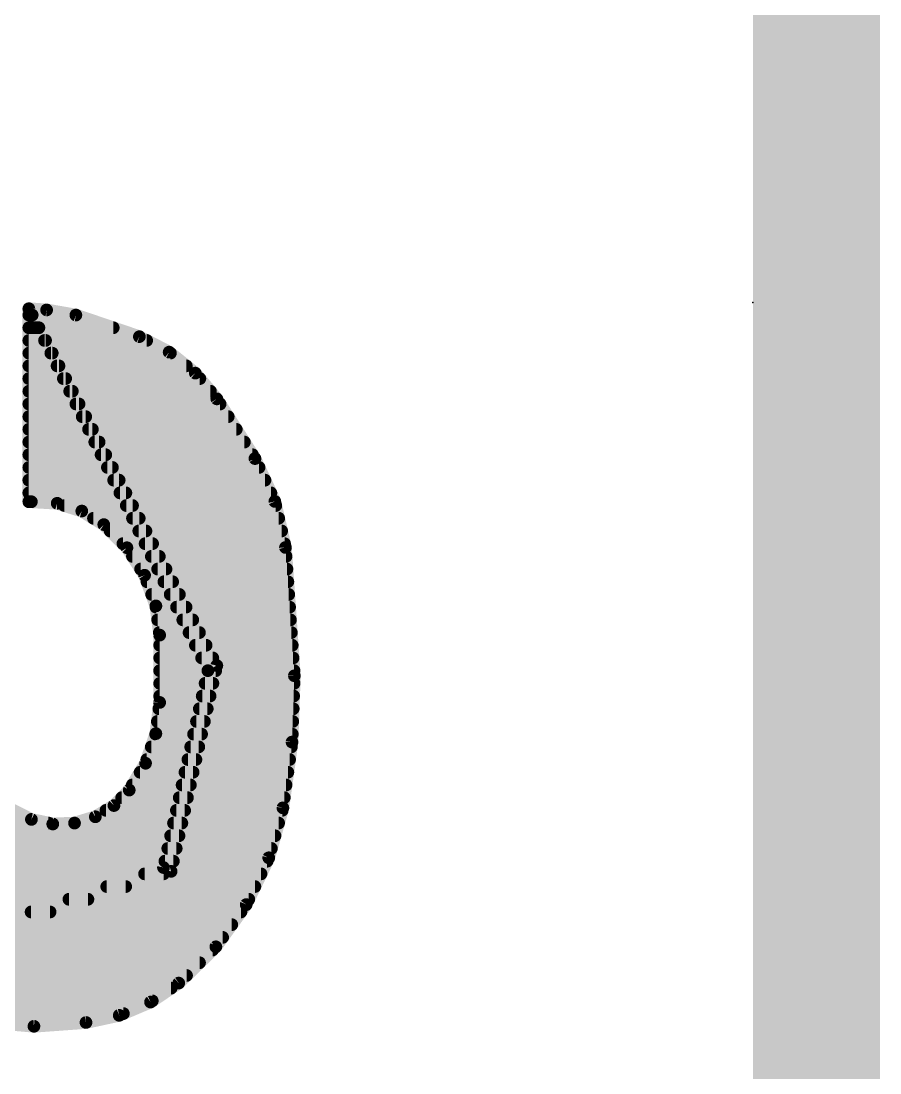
# Model space of a CAD drawing. Extents: x -3.8 to 20.4, y -21.6 to 37.
# Drawn here: x 6.03 to 7.747, y 28.177 to 30.281 of the extents above; entities that cross this region are included whole.
import ezdxf

# ---------------------------------------------------------------- set-up
doc = ezdxf.new("R2010")
doc.units = 0
for name, color, linetype in [('1', 12, 'CONTINUOUS'), ('22', 40, 'CONTINUOUS'), ('24', 53, 'CONTINUOUS')]:
    doc.layers.add(name, color=color, linetype=linetype)

msp = doc.modelspace()

# ---------------------------------------------------------------- linework, layer by layer
at = {"layer": '1', "const_width": 0.254}
msp.add_lwpolyline([(7.62, 25.273), (7.62, 33.02)], dxfattribs=at)
at = {"layer": '22', "const_width": 0.0254}
for points in [[(6.0452, 29.7053), (6.0808, 29.7028)], [(6.4033, 28.9814), (6.0452, 29.7053)], [(6.0452, 29.3192), (6.0452, 29.7053)], [(6.0452, 29.7053), (6.4211, 28.9916)], [(6.0452, 29.6926), (6.0519, 29.6926)], [(6.0515, 29.6926), (6.1392, 29.6926)], [(6.0808, 29.7028), (6.1392, 29.6926)], [(6.1392, 29.6926), (6.2662, 29.6494)], [(6.0452, 29.6672), (6.0653, 29.6672)], [(6.064, 29.6672), (6.2139, 29.6672)], [(6.0452, 29.6418), (6.0786, 29.6418)], [(6.0766, 29.6418), (6.2808, 29.6418)], [(6.2662, 29.6494), (6.3257, 29.6185)], [(6.0452, 29.6164), (6.092, 29.6164)], [(6.0892, 29.6164), (6.3283, 29.6164)], [(6.3257, 29.6185), (6.3781, 29.5765)], [(6.0452, 29.591), (6.1054, 29.591)], [(6.1017, 29.591), (6.36, 29.591)], [(6.3781, 29.5765), (6.4211, 29.525)], [(6.0452, 29.5656), (6.1188, 29.5656)], [(6.1143, 29.5656), (6.3871, 29.5656)], [(6.0452, 29.5402), (6.1322, 29.5402)], [(6.1269, 29.5402), (6.4084, 29.5402)], [(6.4211, 29.525), (6.4973, 29.4056)], [(6.0452, 29.5148), (6.1455, 29.5148)], [(6.1394, 29.5148), (6.4276, 29.5148)], [(6.0452, 29.4894), (6.1589, 29.4894)], [(6.152, 29.4894), (6.4438, 29.4894)], [(6.0452, 29.464), (6.1723, 29.464)], [(6.1646, 29.464), (6.46, 29.464)], [(6.0452, 29.4386), (6.1857, 29.4386)], [(6.1771, 29.4386), (6.4762, 29.4386)], [(6.0452, 29.4132), (6.199, 29.4132)], [(6.1897, 29.4132), (6.4924, 29.4132)], [(6.4973, 29.4056), (6.5371, 29.3199)], [(6.0452, 29.3878), (6.2124, 29.3878)], [(6.2023, 29.3878), (6.5056, 29.3878)], [(6.0452, 29.3624), (6.2258, 29.3624)], [(6.2148, 29.3624), (6.5173, 29.3624)], [(6.0452, 29.337), (6.2392, 29.337)], [(6.2274, 29.337), (6.5291, 29.337)], [(6.0503, 29.3192), (6.0452, 29.3192)], [(6.1019, 29.3162), (6.0503, 29.3192)], [(6.1511, 29.3006), (6.1019, 29.3162)], [(6.5371, 29.3199), (6.5583, 29.2278)], [(6.1164, 29.3116), (6.2526, 29.3116)], [(6.1951, 29.2735), (6.1511, 29.3006)], [(6.24, 29.3116), (6.539, 29.3116)], [(6.1745, 29.2862), (6.2659, 29.2862)], [(6.2414, 29.2273), (6.1951, 29.2735)], [(6.2525, 29.2862), (6.5448, 29.2862)], [(6.2078, 29.2608), (6.2793, 29.2608)], [(6.2651, 29.2608), (6.5507, 29.2608)], [(6.2333, 29.2354), (6.2927, 29.2354)], [(6.2777, 29.2354), (6.5565, 29.2354)], [(6.2766, 29.1723), (6.2414, 29.2273)], [(6.2524, 29.21), (6.3061, 29.21)], [(6.2902, 29.21), (6.5595, 29.21)], [(6.5583, 29.2278), (6.5761, 28.9712)], [(6.2687, 29.1846), (6.3194, 29.1846)], [(6.2992, 29.1109), (6.2766, 29.1723)], [(6.3028, 29.1846), (6.5613, 29.1846)], [(6.2814, 29.1592), (6.3328, 29.1592)], [(6.3153, 29.1592), (6.5631, 29.1592)], [(6.2908, 29.1338), (6.3462, 29.1338)], [(6.3279, 29.1338), (6.5648, 29.1338)], [(6.3068, 29.0525), (6.2992, 29.1109)], [(6.2995, 29.1084), (6.3596, 29.1084)], [(6.3405, 29.1084), (6.5666, 29.1084)], [(6.3028, 29.083), (6.373, 29.083)], [(6.353, 29.083), (6.5683, 29.083)], [(6.3061, 29.0576), (6.3863, 29.0576)], [(6.3068, 28.9179), (6.3068, 29.0525)], [(6.3656, 29.0576), (6.5701, 29.0576)], [(6.3068, 29.0322), (6.3997, 29.0322)], [(6.3782, 29.0322), (6.5719, 29.0322)], [(6.3068, 29.0068), (6.4131, 29.0068)], [(6.3907, 29.0068), (6.5736, 29.0068)], [(6.3068, 28.9814), (6.4188, 28.9814)], [(6.3144, 28.5877), (6.4033, 28.9814)], [(6.4211, 28.9916), (6.3297, 28.5801)], [(6.4033, 28.9814), (6.5754, 28.9814)], [(6.3068, 28.956), (6.4132, 28.956)], [(6.3976, 28.956), (6.5756, 28.956)], [(6.5761, 28.9712), (6.5714, 28.8386)], [(6.2992, 28.8556), (6.3068, 28.9179)], [(6.3068, 28.9306), (6.4076, 28.9306)], [(6.3918, 28.9306), (6.5747, 28.9306)], [(6.3052, 28.9052), (6.4019, 28.9052)], [(6.3861, 28.9052), (6.5738, 28.9052)], [(6.3021, 28.8798), (6.3963, 28.8798)], [(6.3804, 28.8798), (6.5729, 28.8798)], [(6.2786, 28.7962), (6.2992, 28.8556)], [(6.2988, 28.8544), (6.3906, 28.8544)], [(6.3746, 28.8544), (6.572, 28.8544)], [(6.5714, 28.8386), (6.5532, 28.7071)], [(6.29, 28.829), (6.385, 28.829)], [(6.3689, 28.829), (6.5701, 28.829)], [(6.2459, 28.7426), (6.2786, 28.7962)], [(6.2811, 28.8036), (6.3793, 28.8036)], [(6.3632, 28.8036), (6.5666, 28.8036)], [(6.2676, 28.7782), (6.3737, 28.7782)], [(6.3574, 28.7782), (6.5631, 28.7782)], [(6.2521, 28.7528), (6.3681, 28.7528)], [(6.3517, 28.7528), (6.5595, 28.7528)], [(6.2154, 28.7117), (6.2459, 28.7426)], [(6.2309, 28.7274), (6.3624, 28.7274)], [(6.3459, 28.7274), (6.556, 28.7274)], [(6.1782, 28.6892), (6.2154, 28.7117)], [(6.5532, 28.7071), (6.525, 28.6071)], [(6.0114, 28.7034), (6.0504, 28.6839)], [(6.0504, 28.6839), (6.093, 28.6748)], [(6.1366, 28.6766), (6.1782, 28.6892)], [(6.1994, 28.702), (6.3568, 28.702)], [(6.3402, 28.702), (6.5518, 28.702)], [(5.8506, 28.6766), (6.0844, 28.6766)], [(6.093, 28.6748), (6.1366, 28.6766)], [(6.1366, 28.6766), (6.3511, 28.6766)], [(6.3345, 28.6766), (6.5446, 28.6766)], [(5.8654, 28.6512), (6.3455, 28.6512)], [(6.3287, 28.6512), (6.5374, 28.6512)], [(5.8802, 28.6258), (6.3399, 28.6258)], [(6.323, 28.6258), (6.5302, 28.6258)], [(5.8949, 28.6004), (6.3342, 28.6004)], [(6.3173, 28.6004), (6.5217, 28.6004)], [(6.525, 28.6071), (6.4798, 28.5136)], [(5.9893, 28.4785), (6.3144, 28.5877)], [(6.3297, 28.5801), (5.9969, 28.4683)], [(5.9097, 28.575), (6.3145, 28.575)], [(6.2766, 28.575), (6.5095, 28.575)], [(5.9245, 28.5496), (6.2389, 28.5496)], [(6.201, 28.5496), (6.4972, 28.5496)], [(5.9392, 28.5242), (6.1633, 28.5242)], [(6.1254, 28.5242), (6.485, 28.5242)], [(5.954, 28.4988), (6.0877, 28.4988)], [(6.0497, 28.4988), (6.4692, 28.4988)], [(6.4798, 28.5136), (6.4192, 28.4292)], [(5.7051, 28.4734), (6.451, 28.4734)], [(5.7188, 28.448), (6.4327, 28.448)], [(5.736, 28.4226), (6.4125, 28.4226)], [(6.4192, 28.4292), (6.3449, 28.3566)], [(5.7547, 28.3972), (6.3865, 28.3972)], [(5.7734, 28.3718), (6.3605, 28.3718)], [(5.8001, 28.3464), (6.3297, 28.3464)], [(6.3449, 28.3566), (6.2885, 28.3187)], [(5.8372, 28.321), (6.292, 28.321)], [(6.2885, 28.3187), (6.2259, 28.2921)], [(5.9025, 28.2956), (6.2342, 28.2956)], [(6.2259, 28.2921), (6.1595, 28.2778)], [(6.0554, 28.2702), (5.9499, 28.2796)], [(6.1595, 28.2778), (6.0554, 28.2702)]]:
    msp.add_lwpolyline(points, dxfattribs=at)
at = {"layer": '22', "const_width": 0.0127}
for points in [[(6.0456, 29.7116, 1), (6.0448, 29.699)], [(6.0509, 29.7081, 1), (6.0395, 29.7025)], [(6.0516, 29.7053, 1), (6.0389, 29.7053)], [(6.0508, 29.7083, 1), (6.0396, 29.7023)], [(6.0452, 29.699, 1), (6.0452, 29.6863)], [(6.0515, 29.699, 1), (6.0515, 29.6863)], [(6.0519, 29.6863, 1), (6.0519, 29.699)], [(6.0819, 29.7091, 1), (6.0797, 29.6965)], [(6.0804, 29.6965, 1), (6.0812, 29.7091)], [(6.1412, 29.6986, 1), (6.1372, 29.6866)], [(6.1381, 29.6863, 1), (6.1403, 29.6989)], [(6.1392, 29.6863, 1), (6.1392, 29.699)], [(6.0452, 29.6736, 1), (6.0452, 29.6608)], [(6.064, 29.6736, 1), (6.064, 29.6608)], [(6.0653, 29.6608, 1), (6.0653, 29.6736)], [(6.2139, 29.6608, 1), (6.2139, 29.6736)], [(6.0452, 29.6482, 1), (6.0452, 29.6354)], [(6.0766, 29.6482, 1), (6.0766, 29.6354)], [(6.0786, 29.6354, 1), (6.0786, 29.6482)], [(6.2691, 29.655, 1), (6.2633, 29.6438)], [(6.2642, 29.6434, 1), (6.2682, 29.6554)], [(6.2808, 29.6354, 1), (6.2808, 29.6482)], [(6.0452, 29.6228, 1), (6.0452, 29.6101)], [(6.0892, 29.6228, 1), (6.0892, 29.6101)], [(6.092, 29.6101, 1), (6.092, 29.6228)], [(6.3297, 29.6234, 1), (6.3218, 29.6135)], [(6.3228, 29.6128, 1), (6.3287, 29.6241)], [(6.3283, 29.6101, 1), (6.3283, 29.6228)], [(6.0452, 29.5974, 1), (6.0452, 29.5846)], [(6.1017, 29.5974, 1), (6.1017, 29.5846)], [(6.1054, 29.5846, 1), (6.1054, 29.5974)], [(6.36, 29.5846, 1), (6.36, 29.5974)], [(6.3829, 29.5805, 1), (6.3732, 29.5724)], [(6.3741, 29.5715, 1), (6.382, 29.5814)], [(6.0452, 29.572, 1), (6.0452, 29.5592)], [(6.1143, 29.572, 1), (6.1143, 29.5592)], [(6.1188, 29.5592, 1), (6.1188, 29.572)], [(6.3871, 29.5592, 1), (6.3871, 29.572)], [(6.0452, 29.5466, 1), (6.0452, 29.5339)], [(6.1269, 29.5466, 1), (6.1269, 29.5339)], [(6.1322, 29.5339, 1), (6.1322, 29.5466)], [(6.4084, 29.5339, 1), (6.4084, 29.5466)], [(6.4265, 29.5284, 1), (6.4157, 29.5216)], [(6.0452, 29.5212, 1), (6.0452, 29.5084)], [(6.1394, 29.5212, 1), (6.1394, 29.5084)], [(6.1455, 29.5084, 1), (6.1455, 29.5212)], [(6.4162, 29.5209, 1), (6.426, 29.5291)], [(6.4276, 29.5084, 1), (6.4276, 29.5212)], [(6.0452, 29.4958, 1), (6.0452, 29.483)], [(6.152, 29.4958, 1), (6.152, 29.483)], [(6.1589, 29.483, 1), (6.1589, 29.4958)], [(6.4438, 29.483, 1), (6.4438, 29.4958)], [(6.0452, 29.4704, 1), (6.0452, 29.4577)], [(6.1646, 29.4704, 1), (6.1646, 29.4577)], [(6.1723, 29.4577, 1), (6.1723, 29.4704)], [(6.46, 29.4577, 1), (6.46, 29.4704)], [(6.0452, 29.445, 1), (6.0452, 29.4322)], [(6.1771, 29.445, 1), (6.1771, 29.4322)], [(6.1857, 29.4322, 1), (6.1857, 29.445)], [(6.4762, 29.4322, 1), (6.4762, 29.445)], [(6.0452, 29.4196, 1), (6.0452, 29.4068)], [(6.1897, 29.4196, 1), (6.1897, 29.4068)], [(6.199, 29.4068, 1), (6.199, 29.4196)], [(6.5031, 29.4083, 1), (6.4915, 29.4029)], [(6.4919, 29.4022, 1), (6.5027, 29.409)], [(6.4924, 29.4068, 1), (6.4924, 29.4196)], [(6.0452, 29.3942, 1), (6.0452, 29.3815)], [(6.2023, 29.3942, 1), (6.2023, 29.3815)], [(6.2124, 29.3815, 1), (6.2124, 29.3942)], [(6.5056, 29.3815, 1), (6.5056, 29.3942)], [(6.0452, 29.3688, 1), (6.0452, 29.356)], [(6.2148, 29.3688, 1), (6.2148, 29.356)], [(6.2258, 29.356, 1), (6.2258, 29.3688)], [(6.5173, 29.356, 1), (6.5173, 29.3688)], [(6.0452, 29.3434, 1), (6.0452, 29.3306)], [(6.2274, 29.3434, 1), (6.2274, 29.3306)], [(6.2392, 29.3306, 1), (6.2392, 29.3434)], [(6.5291, 29.3306, 1), (6.5291, 29.3434)], [(6.0452, 29.3256, 1), (6.0452, 29.3129)], [(6.0507, 29.3255, 1), (6.0499, 29.3129)], [(6.0503, 29.3129, 1), (6.0503, 29.3256)], [(6.1038, 29.3222, 1), (6.1, 29.3101)], [(6.1015, 29.3098, 1), (6.1022, 29.3225)], [(6.5433, 29.3213, 1), (6.5309, 29.3185)], [(6.5313, 29.3172, 1), (6.5428, 29.3226)], [(6.0389, 29.3192, 1), (6.0516, 29.3192)], [(6.1164, 29.318, 1), (6.1164, 29.3053)], [(6.1545, 29.306, 1), (6.1478, 29.2952)], [(6.1492, 29.2946, 1), (6.153, 29.3067)], [(6.24, 29.318, 1), (6.24, 29.3053)], [(6.2526, 29.3053, 1), (6.2526, 29.318)], [(6.539, 29.3053, 1), (6.539, 29.318)], [(6.1745, 29.2926, 1), (6.1745, 29.2798)], [(6.1996, 29.278, 1), (6.1906, 29.269)], [(6.1918, 29.2681, 1), (6.1984, 29.2789)], [(6.2525, 29.2926, 1), (6.2525, 29.2798)], [(6.2659, 29.2798, 1), (6.2659, 29.2926)], [(6.5448, 29.2798, 1), (6.5448, 29.2926)], [(6.2078, 29.2672, 1), (6.2078, 29.2544)], [(6.2651, 29.2672, 1), (6.2651, 29.2544)], [(6.2793, 29.2544, 1), (6.2793, 29.2672)], [(6.5507, 29.2544, 1), (6.5507, 29.2672)], [(6.2333, 29.2418, 1), (6.2333, 29.2291)], [(6.2777, 29.2418, 1), (6.2777, 29.2291)], [(6.2927, 29.2291, 1), (6.2927, 29.2418)], [(6.5565, 29.2291, 1), (6.5565, 29.2418)], [(6.2467, 29.2307, 1), (6.236, 29.2239)], [(6.2369, 29.2228, 1), (6.2458, 29.2318)], [(6.2524, 29.2164, 1), (6.2524, 29.2036)], [(6.2902, 29.2164, 1), (6.2902, 29.2036)], [(6.3061, 29.2036, 1), (6.3061, 29.2164)], [(6.5646, 29.2282, 1), (6.552, 29.2274)], [(6.5521, 29.2264, 1), (6.5645, 29.2292)], [(6.5595, 29.2036, 1), (6.5595, 29.2164)], [(6.2687, 29.191, 1), (6.2687, 29.1782)], [(6.2826, 29.1744, 1), (6.2707, 29.1701)], [(6.2713, 29.1688, 1), (6.282, 29.1757)], [(6.3028, 29.191, 1), (6.3028, 29.1782)], [(6.3194, 29.1782, 1), (6.3194, 29.191)], [(6.5613, 29.1782, 1), (6.5613, 29.191)], [(6.2814, 29.1656, 1), (6.2814, 29.1529)], [(6.3153, 29.1656, 1), (6.3153, 29.1529)], [(6.3328, 29.1529, 1), (6.3328, 29.1656)], [(6.5631, 29.1529, 1), (6.5631, 29.1656)], [(6.2908, 29.1402, 1), (6.2908, 29.1274)], [(6.3279, 29.1402, 1), (6.3279, 29.1274)], [(6.3462, 29.1274, 1), (6.3462, 29.1402)], [(6.5648, 29.1274, 1), (6.5648, 29.1402)], [(6.3055, 29.1117, 1), (6.2929, 29.1101)], [(6.2995, 29.1148, 1), (6.2995, 29.1021)], [(6.2932, 29.1087, 1), (6.3052, 29.1131)], [(6.3405, 29.1148, 1), (6.3405, 29.1021)], [(6.3596, 29.1021, 1), (6.3596, 29.1148)], [(6.5666, 29.1021, 1), (6.5666, 29.1148)], [(6.3028, 29.0894, 1), (6.3028, 29.0767)], [(6.353, 29.0894, 1), (6.353, 29.0767)], [(6.373, 29.0767, 1), (6.373, 29.0894)], [(6.5683, 29.0767, 1), (6.5683, 29.0894)], [(6.3061, 29.064, 1), (6.3061, 29.0512)], [(6.3132, 29.0525, 1), (6.3004, 29.0525)], [(6.3005, 29.0517, 1), (6.3131, 29.0533)], [(6.3656, 29.064, 1), (6.3656, 29.0512)], [(6.3863, 29.0512, 1), (6.3863, 29.064)], [(6.5701, 29.0512, 1), (6.5701, 29.064)], [(6.3068, 29.0386, 1), (6.3068, 29.0259)], [(6.3782, 29.0386, 1), (6.3782, 29.0259)], [(6.3997, 29.0259, 1), (6.3997, 29.0386)], [(6.5719, 29.0259, 1), (6.5719, 29.0386)], [(6.3068, 29.0132, 1), (6.3068, 29.0005)], [(6.3907, 29.0132, 1), (6.3907, 29.0005)], [(6.4131, 29.0005, 1), (6.4131, 29.0132)], [(6.5736, 29.0005, 1), (6.5736, 29.0132)], [(6.3068, 28.9878, 1), (6.3068, 28.975)], [(6.4033, 28.9878, 1), (6.4033, 28.975)], [(6.4095, 28.98, 1), (6.3971, 28.9828)], [(6.3976, 28.9786, 1), (6.409, 28.9842)], [(6.4273, 28.9902, 1), (6.4149, 28.993)], [(6.4155, 28.9886, 1), (6.4267, 28.9946)], [(6.4188, 28.975, 1), (6.4188, 28.9878)], [(6.5754, 28.975, 1), (6.5754, 28.9878)], [(6.3068, 28.9624, 1), (6.3068, 28.9497)], [(6.3976, 28.9624, 1), (6.3976, 28.9497)], [(6.4132, 28.9497, 1), (6.4132, 28.9624)], [(6.5824, 28.971, 1), (6.5698, 28.9714)], [(6.5698, 28.9708, 1), (6.5824, 28.9716)], [(6.5756, 28.9497, 1), (6.5756, 28.9624)], [(6.3068, 28.937, 1), (6.3068, 28.9243)], [(6.3131, 28.9171, 1), (6.3005, 28.9187)], [(6.3918, 28.937, 1), (6.3918, 28.9243)], [(6.4076, 28.9243, 1), (6.4076, 28.937)], [(6.5747, 28.9243, 1), (6.5747, 28.937)], [(6.3052, 28.9116, 1), (6.3052, 28.8988)], [(6.3004, 28.9179, 1), (6.3132, 28.9179)], [(6.3861, 28.9116, 1), (6.3861, 28.8988)], [(6.4019, 28.8988, 1), (6.4019, 28.9116)], [(6.5738, 28.8988, 1), (6.5738, 28.9116)], [(6.3021, 28.8862, 1), (6.3021, 28.8735)], [(6.3804, 28.8862, 1), (6.3804, 28.8735)], [(6.3963, 28.8735, 1), (6.3963, 28.8862)], [(6.5729, 28.8735, 1), (6.5729, 28.8862)], [(6.2988, 28.8608, 1), (6.2988, 28.8481)], [(6.3052, 28.8535, 1), (6.2932, 28.8576)], [(6.3746, 28.8608, 1), (6.3746, 28.8481)], [(6.3906, 28.8481, 1), (6.3906, 28.8608)], [(6.572, 28.8481, 1), (6.572, 28.8608)], [(6.2929, 28.8563, 1), (6.3055, 28.8548)], [(6.5777, 28.8377, 1), (6.5651, 28.8394)], [(6.5651, 28.8388, 1), (6.5778, 28.8383)], [(6.29, 28.8354, 1), (6.29, 28.8226)], [(6.3689, 28.8354, 1), (6.3689, 28.8226)], [(6.385, 28.8226, 1), (6.385, 28.8354)], [(6.5701, 28.8226, 1), (6.5701, 28.8354)], [(6.2726, 28.7983, 1), (6.2846, 28.7942)], [(6.284, 28.7929, 1), (6.2731, 28.7995)], [(6.2811, 28.81, 1), (6.2811, 28.7973)], [(6.3632, 28.81, 1), (6.3632, 28.7973)], [(6.3793, 28.7973, 1), (6.3793, 28.81)], [(6.5666, 28.7973, 1), (6.5666, 28.81)], [(6.2676, 28.7846, 1), (6.2676, 28.7719)], [(6.3574, 28.7846, 1), (6.3574, 28.7719)], [(6.3737, 28.7719, 1), (6.3737, 28.7846)], [(6.5631, 28.7719, 1), (6.5631, 28.7846)], [(6.2521, 28.7592, 1), (6.2521, 28.7464)], [(6.3517, 28.7592, 1), (6.3517, 28.7464)], [(6.3681, 28.7464, 1), (6.3681, 28.7592)], [(6.5595, 28.7464, 1), (6.5595, 28.7592)], [(6.2309, 28.7338, 1), (6.2309, 28.7211)], [(6.2405, 28.7459, 1), (6.2513, 28.7393)], [(6.2504, 28.7381, 1), (6.2414, 28.7471)], [(6.3459, 28.7338, 1), (6.3459, 28.7211)], [(6.3624, 28.7211, 1), (6.3624, 28.7338)], [(6.556, 28.7211, 1), (6.556, 28.7338)], [(6.2109, 28.7161, 1), (6.2199, 28.7072)], [(6.2187, 28.7062, 1), (6.2121, 28.7171)], [(6.5593, 28.7054, 1), (6.5471, 28.7088)], [(6.0517, 28.6901, 1), (6.049, 28.6777)], [(6.0475, 28.6782, 1), (6.0532, 28.6896)], [(6.1749, 28.6946, 1), (6.1815, 28.6838)], [(6.18, 28.6831, 1), (6.1763, 28.6953)], [(6.1994, 28.7084, 1), (6.1994, 28.6957)], [(6.3402, 28.7084, 1), (6.3402, 28.6957)], [(6.3568, 28.6957, 1), (6.3568, 28.7084)], [(6.5469, 28.708, 1), (6.5595, 28.7062)], [(6.5518, 28.6957, 1), (6.5518, 28.7084)], [(6.0844, 28.6702, 1), (6.0844, 28.683)], [(6.0928, 28.6811, 1), (6.0933, 28.6684)], [(6.0917, 28.6685, 1), (6.0943, 28.681)], [(6.1366, 28.683, 1), (6.1366, 28.6702)], [(6.1348, 28.6827, 1), (6.1384, 28.6705)], [(6.1369, 28.6703, 1), (6.1363, 28.6829)], [(6.3345, 28.683, 1), (6.3345, 28.6702)], [(6.3511, 28.6702, 1), (6.3511, 28.683)], [(6.5446, 28.6702, 1), (6.5446, 28.683)], [(6.3287, 28.6576, 1), (6.3287, 28.6449)], [(6.3455, 28.6449, 1), (6.3455, 28.6576)], [(6.5374, 28.6449, 1), (6.5374, 28.6576)], [(6.323, 28.6322, 1), (6.323, 28.6195)], [(6.3399, 28.6195, 1), (6.3399, 28.6322)], [(6.5302, 28.6195, 1), (6.5302, 28.6322)], [(6.3173, 28.6068, 1), (6.3173, 28.594)], [(6.3342, 28.594, 1), (6.3342, 28.6068)], [(6.5188, 28.6089, 1), (6.5311, 28.6054)], [(6.5307, 28.6044, 1), (6.5192, 28.6099)], [(6.5217, 28.594, 1), (6.5217, 28.6068)], [(6.3082, 28.5891, 1), (6.3206, 28.5863)], [(6.3164, 28.5817, 1), (6.3124, 28.5937)], [(6.3317, 28.5741, 1), (6.3277, 28.5861)], [(6.2766, 28.5814, 1), (6.2766, 28.5687)], [(6.3145, 28.5687, 1), (6.3145, 28.5814)], [(6.3235, 28.5815, 1), (6.3359, 28.5787)], [(6.5095, 28.5687, 1), (6.5095, 28.5814)], [(6.201, 28.556, 1), (6.201, 28.5433)], [(6.2389, 28.5433, 1), (6.2389, 28.556)], [(6.4972, 28.5433, 1), (6.4972, 28.556)], [(6.1254, 28.5306, 1), (6.1254, 28.5178)], [(6.1633, 28.5178, 1), (6.1633, 28.5306)], [(6.485, 28.5178, 1), (6.485, 28.5306)], [(6.0497, 28.5052, 1), (6.0497, 28.4925)], [(6.0877, 28.4925, 1), (6.0877, 28.5052)], [(6.4692, 28.4925, 1), (6.4692, 28.5052)], [(6.4741, 28.5163, 1), (6.4856, 28.5108)], [(6.485, 28.5099, 1), (6.4747, 28.5173)], [(6.451, 28.4671, 1), (6.451, 28.4798)], [(6.4327, 28.4416, 1), (6.4327, 28.4544)], [(6.4125, 28.4163, 1), (6.4125, 28.429)], [(6.414, 28.4329, 1), (6.4244, 28.4255)], [(6.4236, 28.4247, 1), (6.4148, 28.4337)], [(6.3865, 28.3909, 1), (6.3865, 28.4036)], [(6.3605, 28.3654, 1), (6.3605, 28.3782)], [(6.3297, 28.3401, 1), (6.3297, 28.3528)], [(6.3405, 28.3611, 1), (6.3493, 28.3521)], [(6.3484, 28.3513, 1), (6.3414, 28.3619)], [(6.285, 28.3239, 1), (6.292, 28.3134)], [(6.291, 28.3128, 1), (6.286, 28.3245)], [(6.292, 28.3147, 1), (6.292, 28.3274)], [(6.2235, 28.2979, 1), (6.2284, 28.2862)], [(6.2273, 28.2859, 1), (6.2246, 28.2983)], [(6.2342, 28.2892, 1), (6.2342, 28.302)], [(6.0549, 28.2765, 1), (6.0559, 28.2639)], [(6.0548, 28.2639, 1), (6.056, 28.2765)], [(6.1582, 28.284, 1), (6.1608, 28.2716)], [(6.16, 28.2715, 1), (6.159, 28.2841)]]:
    msp.add_lwpolyline(points, format="xyb", dxfattribs=at)
at = {"layer": '24'}
msp.add_point((7.493, 29.718), dxfattribs=at)

doc.saveas('drawing.dxf')
